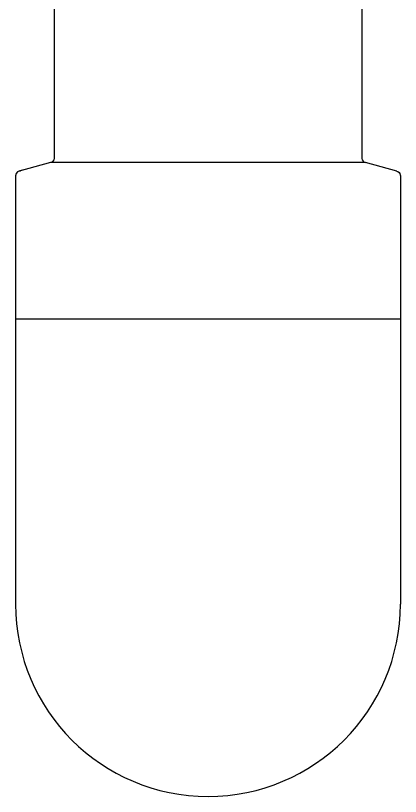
# Model space of a CAD drawing. Header units: millimetres. Extents: x 976 to 9349, y -1578 to 2211.
# Drawn here: x 3387.87 to 3391.87, y 1227.22 to 1235.35 of the extents above; entities that cross this region are included whole.
import ezdxf

# ---------------------------------------------------------------- set-up
doc = ezdxf.new("R2010")
doc.units = ezdxf.units.MM
doc.layers.add('Inst - odpływ', color=35, linetype='Continuous')

# ---------------------------------------------------------------- blocks, each defined once
blk = doc.blocks.new('Z$W@#6654')
at = {"lineweight": -3}
blk.add_line((5.914070000000038, 4.972778873499465), (9.914110000000164, 4.972779681197608), dxfattribs=at)
for p, q in [((5.914070000000038, 4.972778873497191), (5.914105000138534, 1.999976453101681)), ((9.914110000000164, 4.972779681167594), (9.914104999999836, 2))]:
    blk.add_line(p, q)
blk.add_arc((7.914104999999836, 2), 2, 180, 0, dxfattribs=at)
for points, knots in [([(6.315959999999905, 10.44161000000031), (6.315959999999905, 10.44161000000031), (6.314090000000078, 10.23947000000044), (6.314090000000078, 10.23947000000044), (6.314090000000078, 10.23947000000044), (6.314090000000078, 10.23947000000044), (6.314090000000078, 6.846450000000459), (6.314090000000078, 6.846450000000459), (6.314090000000078, 6.846450000000459), (6.314090000000078, 6.846450000000459), (6.314090000000078, 6.646460000000388), (6.314090000000078, 6.646460000000388), (6.314090000000078, 6.646460000000388), (6.314090000000078, 6.646460000000388), (6.313660000000027, 6.639190000000326), (6.313660000000027, 6.639190000000326)], [0, 0, 0, 0, 0.2, 0.2, 0.2, 0.2, 0.4, 0.4, 0.4, 0.4, 0.6, 0.6, 0.6, 0.6, 1, 1, 1, 1]), ([(9.514089999999896, 10.23947000000044), (9.514089999999896, 10.23947000000044), (9.514130000000023, 6.846450000000459), (9.514130000000023, 6.846450000000459), (9.514130000000023, 6.846450000000459), (9.514130000000023, 6.846450000000459), (9.514130000000023, 6.646460000000388), (9.514130000000023, 6.646460000000388), (9.514130000000023, 6.646460000000388), (9.514130000000023, 6.646460000000388), (9.514509999999973, 6.639190000000326), (9.514509999999973, 6.639190000000326)], [0, 0, 0, 0, 0.25, 0.25, 0.25, 0.25, 0.5, 0.5, 0.5, 0.5, 1, 1, 1, 1]), ([(9.877030000000104, 6.50994000000037), (9.877030000000104, 6.50994000000037), (9.551130000000057, 6.59728000000041), (9.551130000000057, 6.59728000000041), (9.551130000000057, 6.59728000000041), (9.551130000000057, 6.59728000000041), (9.351180000000113, 6.59728000000041), (9.351180000000113, 6.59728000000041), (9.351180000000113, 6.59728000000041), (9.351180000000113, 6.59728000000041), (6.477069999999912, 6.59728000000041), (6.477069999999912, 6.59728000000041), (6.477069999999912, 6.59728000000041), (6.477069999999912, 6.59728000000041), (6.277010000000018, 6.59728000000041), (6.277010000000018, 6.59728000000041), (6.277010000000018, 6.59728000000041), (6.277010000000018, 6.59728000000041), (5.951189999999997, 6.50994000000037), (5.951189999999997, 6.50994000000037)], [0, 0, 0, 0, 0.1666666666666667, 0.1666666666666667, 0.1666666666666667, 0.1666666666666667, 0.3333333333333333, 0.3333333333333333, 0.3333333333333333, 0.3333333333333333, 0.5, 0.5, 0.5, 0.5, 0.6666666666666666, 0.6666666666666666, 0.6666666666666666, 0.6666666666666666, 1, 1, 1, 1]), ([(5.914070000000038, 6.460760000000391), (5.914070000000038, 6.460760000000391), (5.914070000000038, 6.260800000000472), (5.914070000000038, 6.260800000000472), (5.914070000000038, 6.260800000000472), (5.914070000000038, 6.260800000000472), (5.914070000000038, 5.682090088495897), (5.914070000000038, 4.972778873497191)], [0, 0, 0, 0, 0.2, 0.2, 0.2, 0.2, 0.2774323368413255, 0.2774323368413255, 0.2774323368413255, 0.2774323368413255]), ([(9.913720000000012, 6.467990000000555), (9.913720000000012, 6.467990000000555), (9.914109999999937, 6.461680000000342), (9.914109999999937, 6.461680000000342), (9.914109999999937, 6.461680000000342), (9.914109999999937, 6.461680000000342), (9.914109999999937, 6.261650000000373), (9.914109999999937, 6.261650000000373), (9.914109999999937, 6.261650000000373), (9.914110000000164, 6.261650000000373), (9.914110000000164, 5.68250500281556), (9.914110000000164, 4.972779681167594)], [0, 0, 0, 0, 0.1666666666666667, 0.1666666666666667, 0.1666666666666667, 0.1666666666666667, 0.3333333333333333, 0.3333333333333333, 0.3333333333333333, 0.3333333333333333, 0.3978774277744817, 0.3978774277744817, 0.3978774277744817, 0.3978774277744817])]:
    blk.add_open_spline(points, degree=3, knots=knots, dxfattribs=at)
for points in [[(6.313660000000027, 6.639190000000326), (6.311120000000074, 6.619400000000496), (6.296800000000076, 6.603210000000672), (6.277859999999919, 6.59746000000041)], [(9.514509999999973, 6.639190000000326), (9.517049999999927, 6.619400000000496), (9.53134, 6.603210000000672), (9.550320000000056, 6.59746000000041)], [(5.983390000000099, 6.518570000000636), (5.944770000000062, 6.512760000000526), (5.914099999999962, 6.496840000000248), (5.914070000000038, 6.460760000000391)], [(5.965009999999893, 6.50994000000037), (5.965009999999893, 6.50994000000037), (5.953160000000025, 6.509370000000672), (5.953160000000025, 6.509370000000672)], [(9.873250000000098, 6.50994000000037), (9.894420000000082, 6.509020000000419), (9.911139999999932, 6.487890000000334), (9.913720000000012, 6.467990000000555)]]:
    blk.add_open_spline(points, degree=3, dxfattribs=at)

msp = doc.modelspace()

# ---------------------------------------------------------------- block references
at = {"layer": 'Inst - odpływ'}
msp.add_blockref('Z$W@#6654', (3381.953127742715, 1227.221355863182), dxfattribs=at)

doc.saveas('drawing.dxf')
